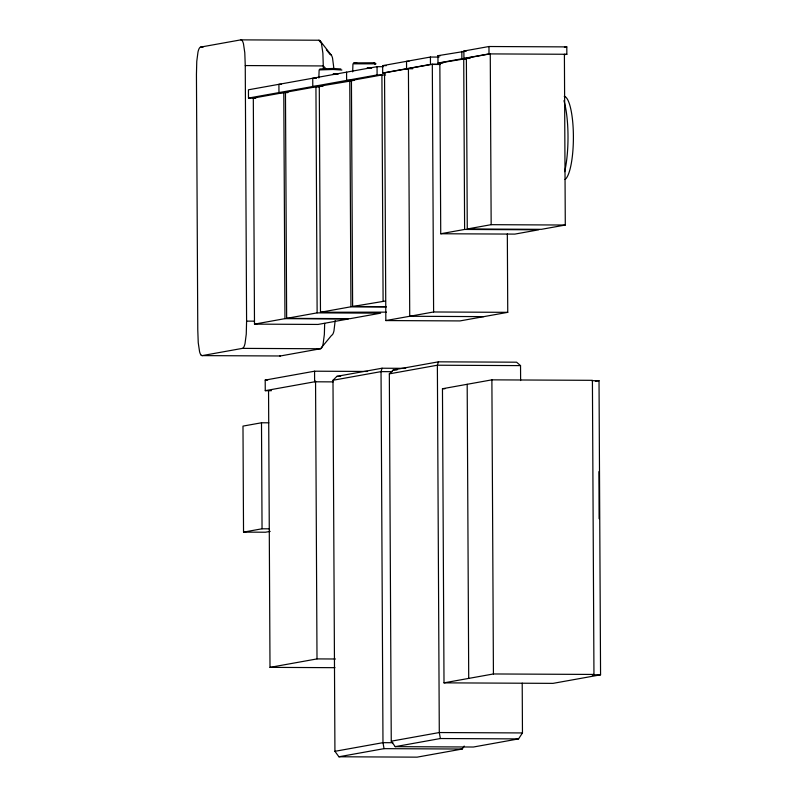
<?xml version="1.0" encoding="UTF-8"?>
<svg xmlns="http://www.w3.org/2000/svg" width="797" height="797" viewBox="0 0 797 797"><rect width="100%" height="100%" fill="white"/><g stroke="black" fill="none" stroke-linecap="round" stroke-linejoin="round"><path stroke-width="1.2" d="M200.794 354.735A16.07 3.746 -89.7 0 1 199.569 351.676L198.244 342.76L197.776 329.908L196.441 74.34L196.769 61.349L197.995 51.974A16.07 3.746 -89.7 0 1 199.19 48.487A16.876 3.935 -89.7 0 1 200.625 47.093L240.794 39.87A16.797 3.915 -89.7 0 1 242.238 40.747A16.07 3.746 -89.7 0 1 243.474 43.795L244.789 52.722L245.257 65.563L246.592 321.131L246.263 334.122L245.038 343.497A16.07 3.746 -89.7 0 1 243.842 346.994A16.797 3.915 -89.7 0 1 242.507 348.359L202.139 355.621A16.797 3.915 -89.7 0 1 200.794 354.725M324.678 323.393L324.349 334.501L323.124 343.876A16.07 3.746 -89.7 0 1 321.928 347.362A16.797 3.915 -89.7 0 1 320.603 348.737L280.325 355.98L202.239 355.611M335.178 320.623L333.973 330.825A14.625 3.407 -89.7 0 1 332.887 333.993A15.282 3.567 -89.7 0 1 331.672 335.248L320.504 348.757L242.408 348.379M335.378 73.613L333.186 74.201L335.378 73.613L337.759 74.151L336.563 74.28M369.081 68.014L369.977 67.536L371.581 68.074L368.174 67.586L367.018 68.114L371.581 68.074M405.643 368.344L382.072 368.224L381.036 371.621L382.978 742.665L384.054 748.652L462.24 749.031L464.193 746.052M520.62 380.558L520.541 365.614L516.586 362.197L438.41 361.828L437.374 365.215L439.296 732.543L440.382 738.53L518.558 738.899L522.463 732.941L522.204 683.139M368.802 68.213L369.061 67.625M462.24 749.031L417.08 757.15L338.904 756.771L334.929 751.312L332.987 380.259L336.912 376.343L382.072 368.224M518.558 738.899L473.398 747.018L395.222 746.65L391.257 741.18L389.334 373.853L393.25 369.947L438.41 361.828M334.341 73.663L336.623 73.643M334.571 73.693L333.186 74.201M367.467 68.183L368.393 67.615M333.823 74.141L334.66 73.633M367.656 68.054L369.2 67.536M319.866 68.98L332.987 68.472L340.847 68.96M318.85 77.967L319.129 69.917L333.236 69.478L341.893 70.026M352.673 71.879L352.951 63.83L376.035 63.82L374.62 64.069M383.247 66.699L377.051 66.669L248.445 89.792L248.485 98.071L255.757 98.101M385.16 73.025L382.69 73.015L382.65 65.633L430.42 57.045L439.067 57.085M442.933 63.093L437.991 63.073L437.952 55.69L464.302 51.407M470.1 58.44L463.924 58.41L463.884 51.028L488.969 46.515L566.806 46.893L566.846 54.276L564.455 54.704M382.69 73.015L430.46 64.427L440.342 64.477M437.991 63.073L461.871 58.779L466.813 58.799M463.924 58.41L489.009 53.897L566.846 54.276M439.725 64.298L432.313 64.258L384.543 72.846L385.838 320.563L459.969 320.922L507.749 312.334L507.33 233.91M466.195 58.619L439.844 62.903L440.731 233.75L514.872 234.099L538.752 229.805L464.621 229.446L440.731 233.75M248.485 98.071L377.091 74.948L385.579 74.988M286.651 318.352L317.126 312.872L380.657 313.171L350.182 318.651L286.651 318.352L285.465 92.313L315.941 86.833L319.607 86.853M386.445 312.135L320.474 312.265L319.288 86.225L352.214 80.756M564.425 47.322L566.806 46.893M491.161 224.674L490.265 53.837L466.375 58.131L467.271 228.978L491.161 224.674L565.292 225.033L564.396 54.196M565.292 225.033L541.402 229.327L467.271 228.978M254.492 324.13L284.967 318.651L348.498 318.959L318.023 324.439L254.492 324.13L253.316 98.091L283.792 92.611L284.967 318.651M320.474 312.265L350.949 306.785L386.376 306.955M383.098 301.007L381.912 74.968L351.437 80.447L352.623 306.486L385.549 301.017M385.838 320.563L433.608 311.976L507.749 312.334M271.428 390.699L265.262 390.669L265.202 380.079L314.566 371.203L367.566 371.452M265.262 390.669L314.616 381.793L333.106 381.883M332.987 380.259L381.036 371.621L392.204 371.671M389.334 373.853L437.374 365.215L520.541 365.614M600.559 674.82L553.008 683.368L444.009 682.85L442.465 388.737L491.888 379.85L592.41 380.328L593.954 674.441L592.091 674.78L600.559 674.82L599.025 380.707L591.763 380.667M268.818 422.808L261.496 422.779L242.985 426.106L243.533 532.117L265.531 532.227L270.153 531.39M595.359 381.365L599.025 380.707M243.533 532.117L262.044 528.79L269.376 528.829M268.549 390.729L270.004 667.368L317.007 658.91L335.398 658.999M444.009 682.85L493.423 673.963L593.954 674.441M334.929 751.312L382.978 742.665L392.901 742.714M391.257 741.18L439.296 732.543L522.463 732.941M338.904 756.771L384.054 748.652M395.222 746.65L440.382 738.53M240.794 39.87L318.979 40.229A16.797 3.915 -89.7 0 1 320.324 41.125A16.07 3.746 -89.7 0 1 321.56 44.174L322.875 53.09L323.363 68.422M373.683 62.993L374.969 62.764L353.689 62.903L357.006 63.192M200.625 47.093L203.105 47.103M463.884 51.028L466.355 51.038M437.952 55.69L440.422 55.7M409.01 61.349L406.54 61.339L406.57 68.721L412.756 68.751M382.65 65.633L386.356 65.653M245.257 65.563L323.343 65.942L325.843 68.701M335.258 74.101L337.759 74.151M316.469 78.245L312.743 78.226L312.783 86.504L320.235 86.544M354.057 80.457L346.615 80.427L346.575 72.148M281.401 84.323L278.92 84.313L278.96 92.591L287.647 92.631M319.288 86.225L322.954 86.245M285.465 92.313L287.906 92.322M352.623 306.486L385.609 306.646M483.859 316.628L409.728 316.27L408.423 68.552M246.592 321.131L254.034 321.161M393.25 369.947L396.966 369.967M336.912 376.343L340.628 376.363M265.202 380.079L267.672 380.089M442.465 388.737L444.945 388.747M270.004 667.368L334.969 667.677M336.583 73.673L337.659 74.221M369.977 67.536L370.635 68.024M336.155 73.623L336.812 74.111M369.858 67.625L370.386 68.193M318.89 40.239L320.384 42.141M326.372 49.753L330.107 54.515A15.362 3.587 -89.7 0 1 331.422 55.312A14.625 3.407 -89.7 0 1 332.538 58.091L333.903 68.642M320.045 40.747L331.422 55.312M491.888 379.85L493.423 673.963M488.969 46.515L489.009 53.897M467.181 384.293L468.716 678.406M463.724 58.609L464.621 229.446M461.832 51.397L461.871 58.779M432.313 64.258L433.608 311.976M430.42 57.045L430.46 64.427M377.051 66.669L377.091 74.948M349.763 80.746L350.949 306.785M315.941 86.833L317.126 312.872M315.552 381.036L317.007 658.91M314.566 371.203L314.616 381.793M261.496 422.779L262.044 528.79M598.946 471.625L599.105 518.717M280.325 355.98A16.876 3.935 -89.7 0 1 279.687 355.89M563.957 100.681A47.86 11.158 -89.7 0 1 564.655 171.674M564.236 96.327A41.892 9.773 -89.7 0 1 573.392 135.6A41.892 9.773 -89.7 0 1 565.053 179.484"/></g></svg>
